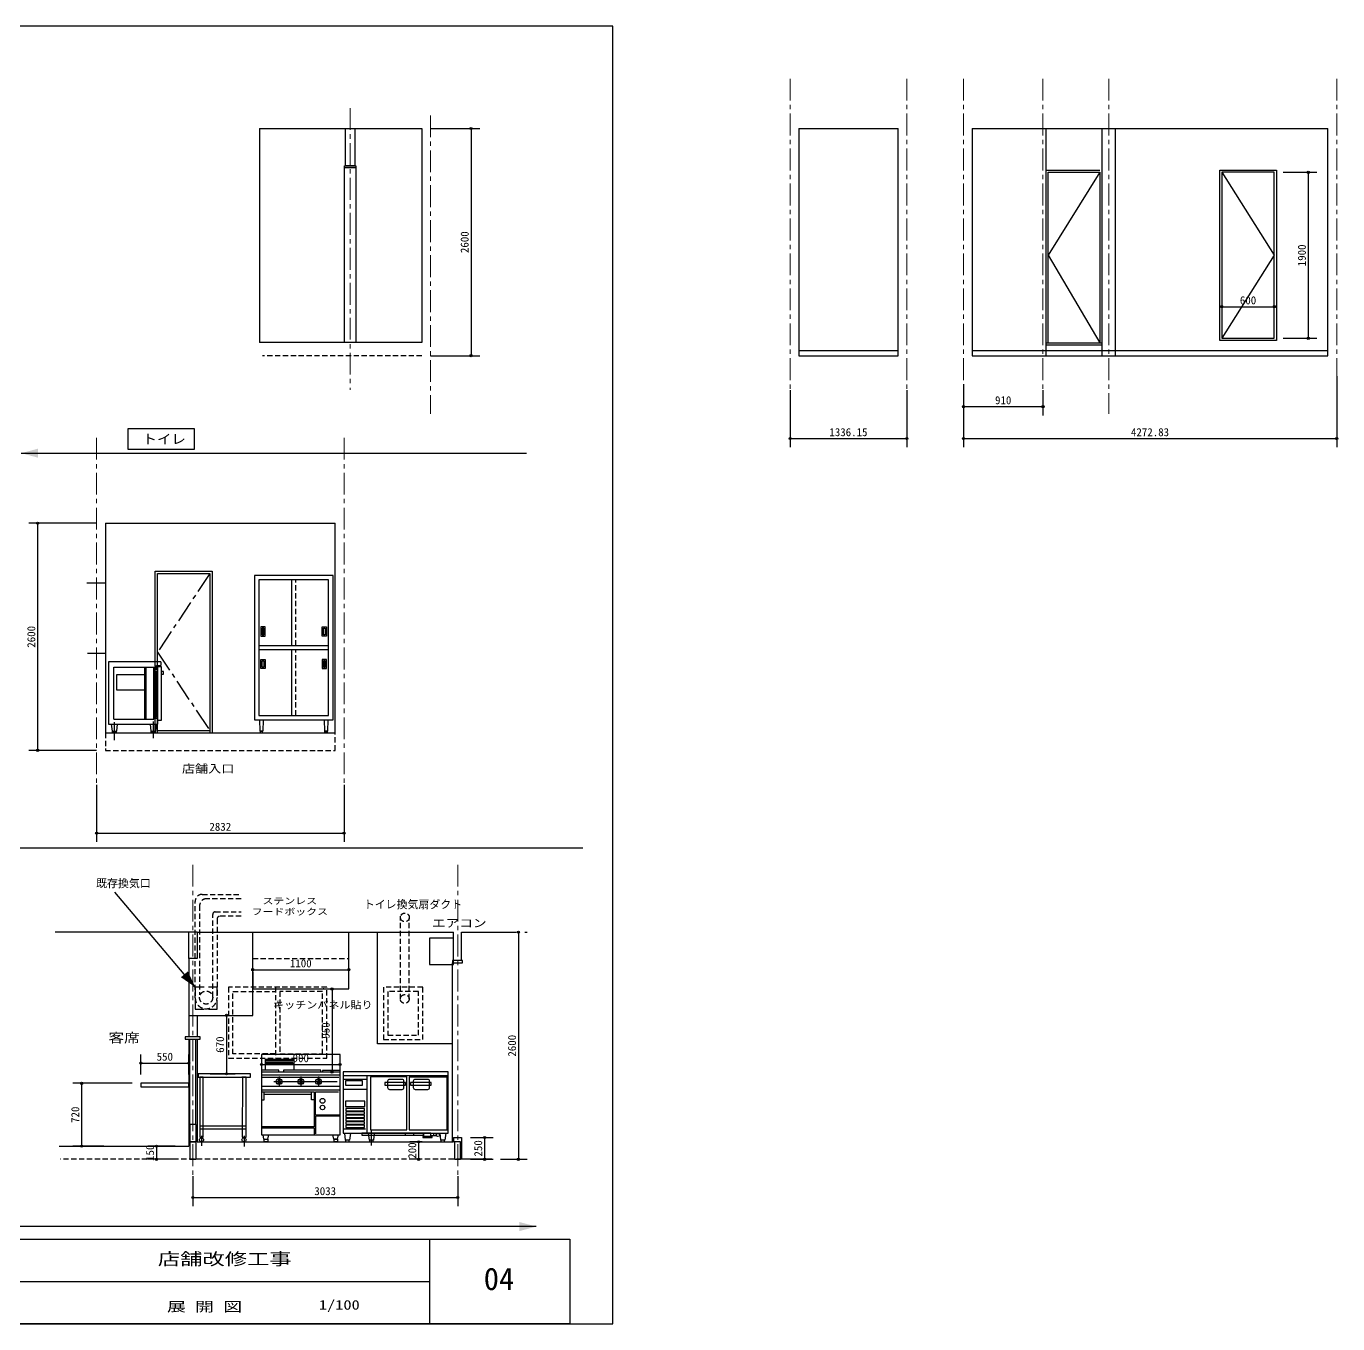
# Model space of a CAD drawing. Units: millimetres at full size, sheet at 1:50. Extents: x -40879 to 19685, y -34692 to 6825.
# Drawn here: x 4669 to 19685, y -34692 to -19842 of the extents above; entities that cross this region are included whole.
import ezdxf
from ezdxf.enums import TextEntityAlignment as Align

# ---------------------------------------------------------------- set-up
doc = ezdxf.new("R2010")
doc.units = ezdxf.units.MM
doc.header["$LTSCALE"] = 50
doc.header["$PDMODE"] = 32
doc.header["$PDSIZE"] = 25
for name, pattern in [('CHAIN1', [8, 5, -1, 1, -1]), ('DASHED1', [1.8, 1.2, -0.6]), ('DASHED2', [3, 2, -1])]:
    doc.linetypes.add(name, pattern=pattern)
doc.layers.add('0-0_0', color=7, linetype='Continuous')
doc.layers.add('0-8_8', color=6, linetype='CHAIN1', lineweight=9)
doc.styles.add('ＭＳ ゴシック', font='')
doc.styles.get('ＭＳ ゴシック').set_extended_font_data('MS Gothic')

msp = doc.modelspace()

# ---------------------------------------------------------------- linework, layer by layer
at = {"layer": '0-0_0'}
for p, q in [((7339.82, -21013.36), (9197.68, -21013.36)), ((7339.82, -21013.36), (7339.82, -23463.36)), ((8324.35, -21438.36), (8324.35, -21013.36)), ((8431.02, -21013.36), (8431.02, -21438.36)), ((9197.68, -21013.36), (9197.68, -23463.36)), ((9297.68, -21013.36), (9861.19, -21013.36)), ((9761.19, -21013.36), (9761.19, -23613.36)), ((13514.85, -21014.16), (14651, -21014.16)), ((14651, -23614.16), (14651, -21014.16)), ((15499.5, -21014.16), (19572.33, -21014.16)), ((15499.5, -21014.16), (15499.5, -23614.16)), ((16344.5, -23614.16), (16344.5, -21014.16)), ((16985.52, -23614.16), (16985.52, -21014.16)), ((17139.41, -23614.16), (17139.41, -21014.16)), ((8314.35, -23463.36), (8314.35, -21463.36)), ((8431.02, -21438.36), (8324.35, -21438.36)), ((8441.02, -21463.36), (8441.02, -23463.36)), ((16344.5, -21489.16), (16960.52, -21489.16)), ((18332.78, -23439.16), (18332.78, -21489.16)), ((19057.78, -21514.16), (19446.98, -21514.16)), ((19346.98, -21514.16), (19346.98, -23414.16)), ((18357.78, -23051.97), (18957.78, -23051.97)), ((19057.78, -23414.16), (19446.98, -23414.16)), ((9197.68, -23463.36), (7339.82, -23463.36)), ((13514.85, -23554.16), (14651, -23554.16)), ((15499.5, -23554.16), (19572.33, -23554.16)), ((16344.5, -23464.16), (16985.52, -23464.16)), ((16344.5, -23489.16), (16985.52, -23489.16)), ((18982.78, -23439.16), (18332.78, -23439.16)), ((9297.68, -23613.36), (9861.19, -23613.36)), ((19672.33, -23848.75), (19672.33, -24661.48)), ((13414.85, -24008.6), (13414.85, -24661.48)), ((14751, -24008.6), (14751, -24661.48)), ((15399.5, -23938.52), (15399.5, -24661.48)), ((15399.5, -24008.6), (15399.5, -24295.98)), ((16309.5, -24008.6), (16309.5, -24295.98)), ((15399.5, -24195.98), (16309.5, -24195.98)), ((13414.85, -24561.48), (14751, -24561.48)), ((15399.5, -24561.48), (19672.33, -24561.48)), ((4611.46, -24728.65), (10396.75, -24728.65)), ((5475.21, -25529.96), (4699.67, -25529.96)), ((4799.67, -25529.96), (4799.67, -28129.96)), ((5575.21, -25529.96), (5575.21, -27929.96)), ((5575.21, -25529.96), (8207.21, -25529.96)), ((8207.21, -27929.96), (8207.21, -25529.96)), ((6146.65, -27929.96), (6146.65, -26080.37)), ((6771.65, -26105.37), (6771.65, -27929.96)), ((5575.21, -26214.96), (5363.22, -26214.96)), ((7331.23, -26179.96), (7331.23, -27729.96)), ((8131.23, -26179.96), (7331.23, -26179.96)), ((7706.23, -26179.96), (7706.23, -26929.96)), ((8131.23, -27729.96), (8131.23, -26179.96)), ((5575.21, -27022.71), (5371, -27022.71)), ((7331.23, -26929.96), (8131.23, -26929.96)), ((8131.23, -26979.96), (7331.23, -26979.96)), ((7706.23, -26979.96), (7706.23, -27729.96)), ((6210.13, -27118.3), (5610.13, -27118.3)), ((5610.13, -27118.3), (5610.13, -27829.96)), ((5671.95, -27773.97), (5671.95, -27177.78)), ((5671.95, -27177.78), (6129.65, -27177.78)), ((6022.98, -27177.78), (6022.98, -27773.97)), ((6041.01, -27773.97), (6041.01, -27177.78)), ((6129.65, -27773.97), (6129.65, -27177.78)), ((6210.13, -27118.3), (6210.13, -27157.95)), ((5701.1, -27265.26), (5701.1, -27438.94)), ((6022.98, -27265.26), (5701.1, -27265.26)), ((6157.64, -27229.1), (6157.64, -27730.14)), ((5701.1, -27438.94), (6022.98, -27438.94)), ((5671.95, -27773.97), (6129.65, -27773.97)), ((6152.1, -27740.15), (6159.32, -27740.15)), ((7331.23, -27729.96), (8131.23, -27729.96)), ((5610.13, -27829.96), (6175.14, -27829.96)), ((5641.72, -27829.96), (5651.11, -27911.4)), ((5651.11, -27911.4), (5701.01, -27911.4)), ((5676.06, -27805.73), (5676.06, -28012.61)), ((5697.33, -27911.4), (5697.33, -27929.96)), ((5710.4, -27829.96), (5701.01, -27911.4)), ((6087.78, -27829.96), (6097.17, -27911.4)), ((6097.17, -27911.4), (6147.07, -27911.4)), ((6122.12, -27800.45), (6122.12, -27989.02)), ((6143.39, -27911.4), (6143.39, -27929.96)), ((6156.46, -27829.96), (6147.07, -27911.4)), ((6771.65, -27904.96), (6171.65, -27904.96)), ((7340.75, -27779.96), (7344.52, -27909.32)), ((7344.52, -27909.32), (7378.18, -27909.32)), ((7381.94, -27779.96), (7378.18, -27909.32)), ((8080.52, -27779.96), (8084.29, -27909.32)), ((8117.95, -27909.32), (8084.29, -27909.32)), ((8121.72, -27779.96), (8117.95, -27909.32)), ((5575.21, -27929.96), (8207.21, -27929.96)), ((5475.21, -28129.96), (4699.67, -28129.96)), ((5475.21, -28524.4), (5475.21, -29177.28)), ((8307.21, -28524.4), (8307.21, -29177.28)), ((5475.21, -29077.28), (8307.21, -29077.28)), ((3228.77, -29245.25), (11042.29, -29245.25)), ((6604.39, -30840.67), (5685.13, -29751.56)), ((6624.24, -30210.15), (5000.06, -30210.15)), ((6530.74, -30510.15), (6530.74, -30210.15)), ((6624.24, -30210.15), (6624.24, -30510.15)), ((6624.24, -30210.15), (9560.24, -30210.15)), ((7262.4, -30663.4), (7262.4, -30210.15)), ((8362.4, -30695.15), (8362.4, -30210.15)), ((8689.97, -31487.75), (8689.97, -30210.15)), ((9560.24, -30535.15), (9560.24, -30210.15)), ((10303.95, -30210.15), (10303.95, -32810.15)), ((10378.28, -30210.15), (10403.95, -30210.15)), ((6530.74, -30510.15), (6530.74, -31410.15)), ((6624.24, -30510.15), (6530.74, -30510.15)), ((7262.4, -31162.55), (7262.4, -30591.19)), ((9550.24, -32610.15), (9550.24, -30560.15)), ((7262.4, -30640.39), (8362.4, -30640.39)), ((7262.4, -30663.4), (7262.4, -30860.15)), ((8362.4, -30860.15), (8362.4, -30663.4)), ((7262.4, -30860.15), (8362.4, -30860.15)), ((8076.15, -30860.15), (8069.93, -30860.15)), ((8169.93, -30860.15), (8169.93, -31810.15)), ((6530.74, -31162.55), (7262.4, -31162.55)), ((6624.24, -31162.55), (6624.24, -31410.15)), ((6723.87, -31162.55), (7061.67, -31162.55)), ((6961.67, -31162.55), (6961.67, -31832.55)), ((6530.74, -31435.15), (6530.74, -32660.15)), ((6543.24, -32410.15), (6543.24, -31435.15)), ((6608.24, -31435.15), (6608.24, -32410.15)), ((6624.24, -31435.15), (6624.24, -32610.15)), ((9550.24, -31487.75), (8689.97, -31487.75)), ((5980.74, -31840.15), (5980.74, -31609.1)), ((6530.74, -31840.15), (6530.74, -31609.1)), ((7408.6, -31664.33), (7731.56, -31664.33)), ((7408.6, -31791.38), (7408.6, -31664.33)), ((7731.56, -31680.21), (7408.6, -31680.21)), ((7731.56, -31664.33), (7731.56, -31789.93)), ((5980.74, -31709.1), (6530.74, -31709.1)), ((6773.69, -31832.55), (7061.67, -31832.55)), ((7362.4, -31725.84), (8262.4, -31725.84)), ((7375.4, -31810.15), (8262.4, -31810.15)), ((7408.6, -31693.2), (7720.01, -31693.2)), ((7408.6, -31710.53), (7731.56, -31710.53)), ((5880.74, -31940.15), (5203.26, -31940.15)), ((5303.26, -31940.15), (5303.26, -32660.15)), ((7145.72, -31868.65), (7142.37, -32557.8)), ((7362.4, -31870.78), (8249.41, -31870.78)), ((7362.4, -31971.84), (8262.4, -31971.84)), ((8262.4, -31849.13), (7375.4, -31849.13)), ((7504.85, -31921.31), (8227.93, -31921.31)), ((7556.11, -31889.58), (7550.38, -31950.68)), ((7564.08, -31862.35), (7564.08, -31978.55)), ((7572.06, -31889.58), (7577.78, -31950.68)), ((7804.43, -31889.58), (7798.7, -31950.68)), ((7812.4, -31862.35), (7812.4, -31978.55)), ((7820.38, -31889.58), (7826.1, -31950.68)), ((8007.99, -31889.58), (8002.27, -31950.68)), ((8015.97, -31862.35), (8015.97, -31978.55)), ((8023.95, -31889.58), (8029.67, -31950.68)), ((8298.68, -31852.69), (9498.68, -31852.69)), ((8566.18, -31897.81), (8298.68, -31897.81)), ((8567.06, -31855.47), (8567.06, -32510.15)), ((8805.57, -31916.26), (8805.57, -31989.52)), ((8971.71, -31894.99), (8826.83, -31894.99)), ((8992.98, -31989.52), (8992.98, -31916.26)), ((9099.4, -31916.26), (9099.4, -31989.52)), ((9265.54, -31894.99), (9120.67, -31894.99)), ((9286.81, -31989.52), (9286.81, -31916.26)), ((8262.4, -32018.04), (7362.4, -32018.04)), ((7391.28, -32064.24), (7935.12, -32064.24)), ((8298.68, -32005.66), (8566.18, -32005.66)), ((8826.83, -32010.79), (8971.71, -32010.79)), ((9120.67, -32010.79), (9265.54, -32010.79)), ((8262.4, -32318.34), (7981.32, -32318.34)), ((7981.32, -32318.34), (7981.32, -32517.15)), ((6667.1, -32557.8), (6667.1, -32565.65)), ((6675.72, -32542.03), (6675.72, -32656.44)), ((6684.63, -32557.8), (6684.63, -32566.01)), ((7153.74, -32557.8), (7153.74, -32565.65)), ((7162.37, -32542.03), (7162.37, -32664.03)), ((7171.28, -32557.8), (7171.28, -32566.01)), ((7362.4, -32451.16), (7966.88, -32451.16)), ((7390.64, -32579.15), (7380, -32530.15)), ((7390.64, -32579.15), (7390.64, -32610.91)), ((7390.64, -32579.15), (7435.23, -32579.15)), ((7435.23, -32579.15), (7445.87, -32530.15)), ((7435.23, -32579.15), (7435.23, -32610.91)), ((7966.88, -32451.16), (7966.88, -32530.15)), ((8189.58, -32579.15), (8178.94, -32530.15)), ((8189.58, -32579.15), (8189.58, -32610.91)), ((8234.17, -32579.15), (8189.58, -32579.15)), ((8189.58, -32579.15), (8237.86, -32579.15)), ((8234.17, -32579.15), (8244.81, -32530.15)), ((8234.17, -32579.15), (8234.17, -32610.91)), ((8298.68, -32459.79), (8553.71, -32459.79)), ((8311.9, -32510.15), (8321.29, -32591.59)), ((8380.58, -32510.15), (8371.19, -32591.59)), ((8584.84, -32510.15), (8594.23, -32591.59)), ((8619.18, -32480.55), (8619.18, -32652.68)), ((8653.52, -32510.15), (8644.13, -32591.59)), ((9366, -32541.11), (9330.51, -32541.11)), ((9403.65, -32510.15), (9413.04, -32591.59)), ((9472.33, -32510.15), (9462.94, -32591.59)), ((9560.24, -32560.15), (9560.24, -32610.15)), ((9560.24, -32560.15), (9653.74, -32560.15)), ((9653.74, -32560.15), (9653.74, -32810.15)), ((9753.74, -32560.15), (10016.55, -32560.15)), ((9916.55, -32560.15), (9916.55, -32810.15)), ((5046.25, -32660.15), (6530.74, -32660.15)), ((5558.1, -32660.15), (5203.26, -32660.15)), ((6375.16, -32660.15), (6059.61, -32660.15)), ((6159.61, -32660.15), (6159.61, -32810.15)), ((6624.24, -32610.15), (9560.24, -32610.15)), ((7435.23, -32610.91), (7384.06, -32610.91)), ((8189.58, -32610.91), (8240.75, -32610.91)), ((8224.87, -32610.91), (8189.58, -32610.91)), ((8371.19, -32591.59), (8321.29, -32591.59)), ((8324.97, -32591.59), (8324.97, -32610.15)), ((8644.13, -32591.59), (8594.23, -32591.59)), ((8597.91, -32591.59), (8597.91, -32610.15)), ((9201.64, -32610.15), (9061.39, -32610.15)), ((9161.39, -32610.15), (9161.39, -32810.15)), ((9462.94, -32591.59), (9413.04, -32591.59)), ((9416.73, -32591.59), (9416.73, -32610.15)), ((6375.16, -32810.15), (6059.61, -32810.15)), ((9201.64, -32810.15), (9061.39, -32810.15)), ((9997.7, -32810.15), (9653.74, -32810.15)), ((9753.74, -32810.15), (10016.55, -32810.15)), ((10097.7, -32810.15), (10403.95, -32810.15)), ((6575.74, -33004.59), (6575.74, -33347.48)), ((9608.74, -33004.59), (9608.74, -33347.48)), ((6575.74, -33247.48), (9608.74, -33247.48)), ((10508.91, -33579.75), (-9051.28, -33579.75)), ((-9616.69, -33725.06), (10892.27, -33725.06)), ((9285.77, -33725.06), (9285.77, -34692.36)), ((10892.27, -33725.06), (10892.27, -34692.36)), ((4560.77, -34208.71), (9285.77, -34208.71)), ((10892.27, -34692.36), (-9616.69, -34692.36))]:
    msp.add_line(p, q, dxfattribs=at)
at = {"layer": '0-0_0', "linetype": 'DASHED1'}
for p, q in [((9197.68, -23613.36), (7373.1, -23613.36)), ((7756.23, -26929.96), (7756.23, -26179.96)), ((7756.23, -27729.96), (7756.23, -26979.96)), ((5575.21, -27929.96), (5575.21, -28129.96)), ((8207.21, -28129.96), (8207.21, -27929.96)), ((5575.21, -28129.96), (8207.21, -28129.96)), ((6603.47, -30962.17), (6603.47, -29858.25)), ((6683.47, -29778.25), (7129.09, -29778.25)), ((7129.09, -29828.25), (6733.47, -29828.25)), ((6653.47, -29908.25), (6653.47, -30926.98)), ((6803.47, -30947.94), (6803.47, -30008.25)), ((6833.47, -29978.25), (7129.09, -29978.25)), ((7129.09, -30028.25), (6883.47, -30028.25)), ((8952.59, -30975.27), (8952.59, -30026.82)), ((6853.47, -30060.15), (6853.47, -30962.17)), ((9052.59, -30975.27), (9052.59, -30053.11)), ((7262.4, -30513.3), (8362.4, -30513.3)), ((7523.24, -30840.15), (7523.24, -31654.15)), ((7573.24, -30890.15), (7573.24, -31604.15)), ((9653.74, -32810.15), (5062.74, -32810.15))]:
    msp.add_line(p, q, dxfattribs=at)
at = {"layer": '0-0_0'}
for points in [[(-9616.69, -34692.36), (11383.31, -34692.36), (11383.31, -19842.36), (-9616.69, -19842.36)], [(8441.02, -21463.36), (8314.35, -21463.36), (8314.35, -21438.36), (8441.02, -21438.36)], [(18357.78, -23414.16), (18957.78, -23414.16), (18957.78, -21514.16), (18357.78, -21514.16)], [(5833.43, -24683.77), (6596.51, -24683.77), (6596.51, -24448.97), (5833.43, -24448.97)], [(7281.23, -27779.96), (8181.23, -27779.96), (8181.23, -26129.96), (7281.23, -26129.96)], [(7354.58, -26821.58), (7405.67, -26821.58), (7405.67, -26717.59), (7354.58, -26717.59)], [(8107.89, -26821.58), (8056.8, -26821.58), (8056.8, -26717.59), (8107.89, -26717.59)], [(7369.58, -26732.59), (7369.58, -26806.58), (7390.67, -26806.58), (7390.67, -26732.59)], [(8092.89, -26732.59), (8092.89, -26806.58), (8071.8, -26806.58), (8071.8, -26732.59)], [(6213.63, -27787.95), (6173.97, -27787.95), (6173.97, -27168.45), (6213.63, -27168.45)], [(7354.58, -27088.33), (7405.67, -27088.33), (7405.67, -27192.32), (7354.58, -27192.32)], [(7369.58, -27177.32), (7369.58, -27103.33), (7390.67, -27103.33), (7390.67, -27177.32)], [(8107.89, -27088.33), (8056.8, -27088.33), (8056.8, -27192.32), (8107.89, -27192.32)], [(8092.89, -27177.32), (8092.89, -27103.33), (8071.8, -27103.33), (8071.8, -27177.32)], [(7347.13, -27929.96), (7374.99, -27929.96), (7374.99, -27909.32), (7347.13, -27909.32)], [(8115.34, -27929.96), (8087.48, -27929.96), (8087.48, -27909.32), (8115.34, -27909.32)], [(9284.14, -30581.09), (9560.24, -30581.09), (9560.24, -30281.04), (9284.14, -30281.04)], [(9550.24, -30560.15), (9663.74, -30560.15), (9663.74, -30535.15), (9550.24, -30535.15)], [(6488.83, -31435.15), (6661.41, -31435.15), (6661.41, -31410.15), (6488.83, -31410.15)], [(7362.4, -32530.15), (8262.4, -32530.15), (8262.4, -31610.15), (7362.4, -31610.15)], [(6635.72, -31868.65), (7235.72, -31868.65), (7235.72, -31832.55), (6635.72, -31832.55)], [(8298.68, -32510.15), (9498.68, -32510.15), (9498.68, -31810.15), (8298.68, -31810.15)], [(5980.74, -31980.15), (6530.74, -31980.15), (6530.74, -31940.15), (5980.74, -31940.15)], [(6655.72, -32557.8), (6695.72, -32557.8), (6695.72, -31868.65), (6655.72, -31868.65)], [(8325.16, -31962.74), (8517.76, -31962.74), (8517.76, -31912.12), (8325.16, -31912.12)], [(8610.37, -32472.84), (9027.48, -32472.84), (9027.48, -31868.1), (8610.37, -31868.1)], [(8775.45, -31963.27), (9012.39, -31963.27), (9012.39, -31932.48), (8775.45, -31932.48)], [(9051.7, -32472.84), (9486.42, -32472.84), (9486.42, -31871.69), (9051.7, -31871.69)], [(9069.28, -31963.27), (9306.22, -31963.27), (9306.22, -31932.48), (9069.28, -31932.48)], [(8324.06, -32205.41), (8544.17, -32205.41), (8544.17, -32144.88), (8324.06, -32144.88)], [(8326.26, -32256.03), (8540.87, -32256.03), (8540.87, -32229.62), (8326.26, -32229.62)], [(8326.26, -32293.98), (8540.87, -32293.98), (8540.87, -32267.56), (8326.26, -32267.56)], [(6543.24, -32610.15), (6613.24, -32610.15), (6613.24, -32410.15), (6543.24, -32410.15)], [(6655.72, -32460.15), (7185.72, -32460.15), (7185.72, -32430.15), (6655.72, -32430.15)], [(8326.26, -32331.92), (8540.87, -32331.92), (8540.87, -32305.5), (8326.26, -32305.5)], [(8326.26, -32369.86), (8540.87, -32369.86), (8540.87, -32343.44), (8326.26, -32343.44)], [(8326.26, -32407.8), (8540.87, -32407.8), (8540.87, -32381.39), (8326.26, -32381.39)], [(8326.26, -32445.74), (8540.87, -32445.74), (8540.87, -32419.33), (8326.26, -32419.33)], [(8510.05, -32533.93), (9217.2, -32533.93), (9217.2, -32510.15), (8510.05, -32510.15)], [(9210.49, -32561.51), (9315.6, -32561.51), (9315.6, -32548.09), (9210.49, -32548.09)], [(9217.2, -32548.09), (9302.18, -32548.09), (9302.18, -32510.15), (9217.2, -32510.15)], [(6543.24, -32810.15), (6613.24, -32810.15), (6613.24, -32610.15), (6543.24, -32610.15)], [(9571.24, -32810.15), (9641.24, -32810.15), (9641.24, -32610.15), (9571.24, -32610.15)]]:
    msp.add_lwpolyline(points, close=True, dxfattribs=at)
for points in [[(13514.85, -21014.16), (13514.85, -23614.16), (14651, -23614.16)], [(15499.5, -23614.16), (19572.33, -23614.16), (19572.33, -21014.16)], [(16369.5, -23464.16), (16369.5, -21514.16), (16960.52, -21514.16), (16960.52, -23464.16)], [(16960.52, -21514.16), (16369.5, -22464.16), (16960.52, -23464.16)], [(18332.78, -21489.16), (18982.78, -21489.16), (18982.78, -23439.16)], [(18357.78, -21514.16), (18957.78, -22464.16), (18357.78, -23414.16)], [(6146.65, -26080.37), (6796.65, -26080.37), (6796.65, -27929.96)], [(6171.65, -27929.96), (6171.65, -26105.37), (6771.65, -26105.37)], [(6129.65, -27197.61), (6158.81, -27197.61), (6158.81, -27157.95), (6210.13, -27157.95)], [(6173.97, -27204.13), (6138.78, -27204.13), (6138.78, -27224.12), (6158.49, -27224.12)], [(6210.13, -27258.26), (6241.62, -27258.26), (6241.62, -27227.93), (6213.63, -27227.93)], [(6175.14, -27829.96), (6175.14, -27766.96), (6129.65, -27766.96)], [(6173.97, -27760.24), (6152.1, -27760.24), (6152.1, -27740.15)], [(5697.33, -27929.96), (5654.79, -27929.96), (5654.79, -27911.4)], [(6143.39, -27929.96), (6100.85, -27929.96), (6100.85, -27911.4)], [(9653.74, -30535.15), (9653.74, -30210.15), (10278.28, -30210.15)], [(7559.75, -31810.15), (7559.75, -31791.38), (7362.4, -31791.38)], [(8043.4, -31810.15), (8043.4, -31789.93), (7616.06, -31789.93), (7616.06, -31810.15)], [(8262.4, -31795.71), (8060.73, -31795.71), (8060.73, -31810.15)], [(7142.37, -32557.8), (7185.72, -32557.8), (7185.72, -31868.65), (7139.01, -31868.65)], [(7362.4, -32036.81), (7965.44, -32036.81), (7965.44, -32436.72), (7362.4, -32436.72)], [(7362.4, -32129.21), (7391.28, -32129.21), (7391.28, -32036.81)], [(7965.44, -32127.77), (7935.12, -32127.77), (7935.12, -32036.81)], [(8262.4, -32306.79), (7981.32, -32306.79), (7981.32, -32038.25), (8245.08, -32038.25)], [(9008.47, -32510.15), (9008.47, -32533.93), (9104.64, -32533.93), (9104.64, -32510.15), (9187.38, -32510.15)], [(9330.51, -32510.15), (9330.51, -32541.11), (9302.18, -32541.11)], [(8324.97, -32610.15), (8367.51, -32610.15), (8367.51, -32591.59)], [(8597.91, -32610.15), (8640.44, -32610.15), (8640.44, -32591.59)], [(9416.73, -32610.15), (9459.26, -32610.15), (9459.26, -32591.59)]]:
    msp.add_lwpolyline(points, dxfattribs=at)
at = {"layer": '0-0_0', "linetype": 'CHAIN1'}
msp.add_lwpolyline([(6771.65, -26105.37), (6171.65, -27005.16), (6771.65, -27904.96)], dxfattribs=at)
at = {"layer": '0-0_0', "linetype": 'DASHED2'}
msp.add_lwpolyline([(6604.39, -31090.15), (6854.39, -31090.15), (6854.39, -30840.67), (6604.39, -30840.67)], close=True, dxfattribs=at)
at = {"layer": '0-0_0', "linetype": 'DASHED1'}
for points in [[(6985.74, -31654.15), (8110.74, -31654.15), (8110.74, -30840.15), (6985.74, -30840.15)], [(8758.61, -31440.15), (9208.61, -31440.15), (9208.61, -30840.15), (8758.61, -30840.15)], [(8808.61, -30890.15), (8808.61, -31390.15), (9158.61, -31390.15), (9158.61, -30890.15)]]:
    msp.add_lwpolyline(points, close=True, dxfattribs=at)
for points in [[(7523.24, -31604.15), (7035.74, -31604.15), (7035.74, -30890.15), (7523.24, -30890.15)], [(7573.24, -31604.15), (8060.74, -31604.15), (8060.74, -30890.15), (7573.24, -30890.15)]]:
    msp.add_lwpolyline(points, dxfattribs=at)
for centre, radius in [((9003.95, -30041.53), 50), ((6728.47, -30959.02), 75), ((9002.59, -30975.27), 50)]:
    msp.add_circle(centre, radius, dxfattribs=at)
at = {"layer": '0-0_0'}
for centre, radius in [((7564.08, -31921.31), 33.21), ((7812.4, -31921.31), 33.21), ((8015.97, -31921.31), 33.21), ((8061.15, -32140.43), 27.7), ((8061.15, -32217.06), 26.53), ((6675.43, -32587.12), 23.03), ((7162.08, -32587.12), 23.03), ((9381.95, -32531.69), 18.52)]:
    msp.add_circle(centre, radius, dxfattribs=at)
at = {"layer": '0-0_0', "linetype": 'DASHED1'}
for centre, radius, start, end in [((6683.47, -29858.25), 80, 90, 180), ((6733.47, -29908.25), 80, 90, 180), ((6833.47, -30008.25), 30, 90, 180), ((6883.47, -30060.15), 30, 90, 180), ((6728.47, -30962.17), 125, 180, 360)]:
    msp.add_arc(centre, radius, start, end, dxfattribs=at)
at = {"layer": '0-0_0'}
for centre, start, end in [((8826.83, -31916.26), 90, 180), ((8971.71, -31916.26), 0, 90), ((9120.67, -31916.26), 90, 180), ((9265.54, -31916.26), 0, 90), ((8826.83, -31989.52), 180, 270), ((8971.71, -31989.52), 270, 360), ((9120.67, -31989.52), 180, 270), ((9265.54, -31989.52), 270, 360)]:
    msp.add_arc(centre, 21.27, start, end, dxfattribs=at)
for p in [(9761.19, -21013.36), (19346.98, -21514.16), (18357.78, -23051.97), (18957.78, -23051.97), (19346.98, -23414.16), (9761.19, -23613.36), (15399.5, -24195.98), (16309.5, -24195.98), (13414.85, -24561.48), (14751, -24561.48), (15399.5, -24561.48), (19672.33, -24561.48), (4799.67, -25529.96), (4799.67, -28129.96), (5475.21, -29077.28), (8307.21, -29077.28), (10303.95, -30210.15), (7262.4, -30640.39), (8362.4, -30640.39), (8169.93, -30860.15), (6961.67, -31162.55), (5980.74, -31709.1), (6530.74, -31709.1), (6961.67, -31832.55), (7362.4, -31725.84), (8169.93, -31810.15), (8262.4, -31725.84), (5303.26, -31940.15), (9916.55, -32560.15), (5303.26, -32660.15), (6159.61, -32660.15), (9161.39, -32610.15), (6159.61, -32810.15), (9161.39, -32810.15), (9916.55, -32810.15), (10303.95, -32810.15), (6575.74, -33247.48), (9608.74, -33247.48)]:
    msp.add_point(p, dxfattribs=at)
for points in [[(4611.46, -24728.65), (4804.65, -24676.89), (4804.65, -24780.42)], [(6440.23, -30726.43), (6519.34, -30659.65), (6604.39, -30840.67)], [(10315.73, -33631.52), (10315.73, -33527.99), (10508.91, -33579.75)]]:
    msp.add_solid(points, dxfattribs=at)
at = {"layer": '0-8_8'}
for p, q in [((13414.85, -20442.85), (13414.85, -24279.85)), ((14751, -20442.85), (14751, -24279.85)), ((15399.5, -20442.85), (15399.5, -24279.85)), ((16309.5, -20442.85), (16309.5, -24279.85)), ((17062.46, -20442.85), (17062.46, -24279.85)), ((19672.33, -20442.85), (19672.33, -24279.85)), ((8377.68, -20779.13), (8377.68, -24002.78)), ((9297.68, -20862.94), (9297.68, -24279.05)), ((5475.21, -24552.55), (5475.21, -28795.65)), ((8307.21, -24552.55), (8307.21, -28795.65)), ((6575.74, -29438.84), (6575.74, -33275.84)), ((9608.74, -29438.84), (9608.74, -33275.84))]:
    msp.add_line(p, q, dxfattribs=at)

# ---------------------------------------------------------------- texts
at = {"layer": '0-0_0', "style": 'ＭＳ ゴシック'}
for s, p in [('2600', (9761.19, -22438.36)), ('1900', (19346.98, -22589.16)), ('2600', (4799.67, -26954.96)), ('950', (8169.93, -31428.9)), ('670', (6961.67, -31591.3)), ('2600', (10303.95, -31635.15)), ('720', (5303.26, -32393.9)), ('150', (6159.61, -32828.9)), ('200', (9161.39, -32803.9)), ('250', (9916.55, -32778.9))]:
    msp.add_text(s, height=91.64, rotation=90, dxfattribs=at).set_placement(p, align=Align.BOTTOM_LEFT)
for s, height, p in [('600', 91.64, (18564.03, -23051.97)), ('910', 91.64, (15760.75, -24195.98)), ('1336.15', 91.64, (13864.17, -24561.48)), ('4272.83', 91.64, (17317.16, -24561.48)), ('2832', 91.64, (6766.21, -29077.28)), ('既存換気口', 91.64, (5469.33, -29725.16)), ('トイレ換気扇ダクト', 91.64, (8534, -29965.94)), ('1100', 91.64, (7687.4, -30640.39)), ('550', 91.64, (6161.99, -31709.1)), ('900', 91.64, (7718.65, -31725.84)), ('3033', 91.64, (7967.24, -33247.48)), ('04', 256.6, (9907.04, -34383.71))]:
    msp.add_text(s, height=height, dxfattribs=at).set_placement(p, align=Align.BOTTOM_LEFT)
for s, height, width, p in [('トイレ', 110, 1.1, (6001.26, -24655.28)), ('店舗入口', 91.64, 1.2, (6451.37, -28413.93)), ('ステンレス', 73.31, 1.25, (7373.33, -29912.13)), ('フードボックス', 73.31, 1.25, (7249.22, -30035.12)), ('エアコン', 91.64, 1.25, (9314.65, -30181.18)), ('キッチンパネル貼り', 84.31, 1.1, (7495.51, -31110.88)), ('客席', 110, 1.2, (5609.28, -31506.85)), ('店舗改修工事', 138.6, 1.35, (6175.9, -34061.74)), ('1/100', 110, 1.25, (8019.54, -34564.29))]:
    msp.add_text(s, height=height, dxfattribs=dict(at, width=width)).set_placement(p, align=Align.BOTTOM_LEFT)
at = {"layer": '0-0_0', "insert": (6279.78, -34564.29), "char_height": 110, "attachment_point": 7, "style": 'ＭＳ ゴシック'}
msp.add_mtext('\\T1.48;\\W1.45;展開図', dxfattribs=at)

doc.saveas('drawing.dxf')
